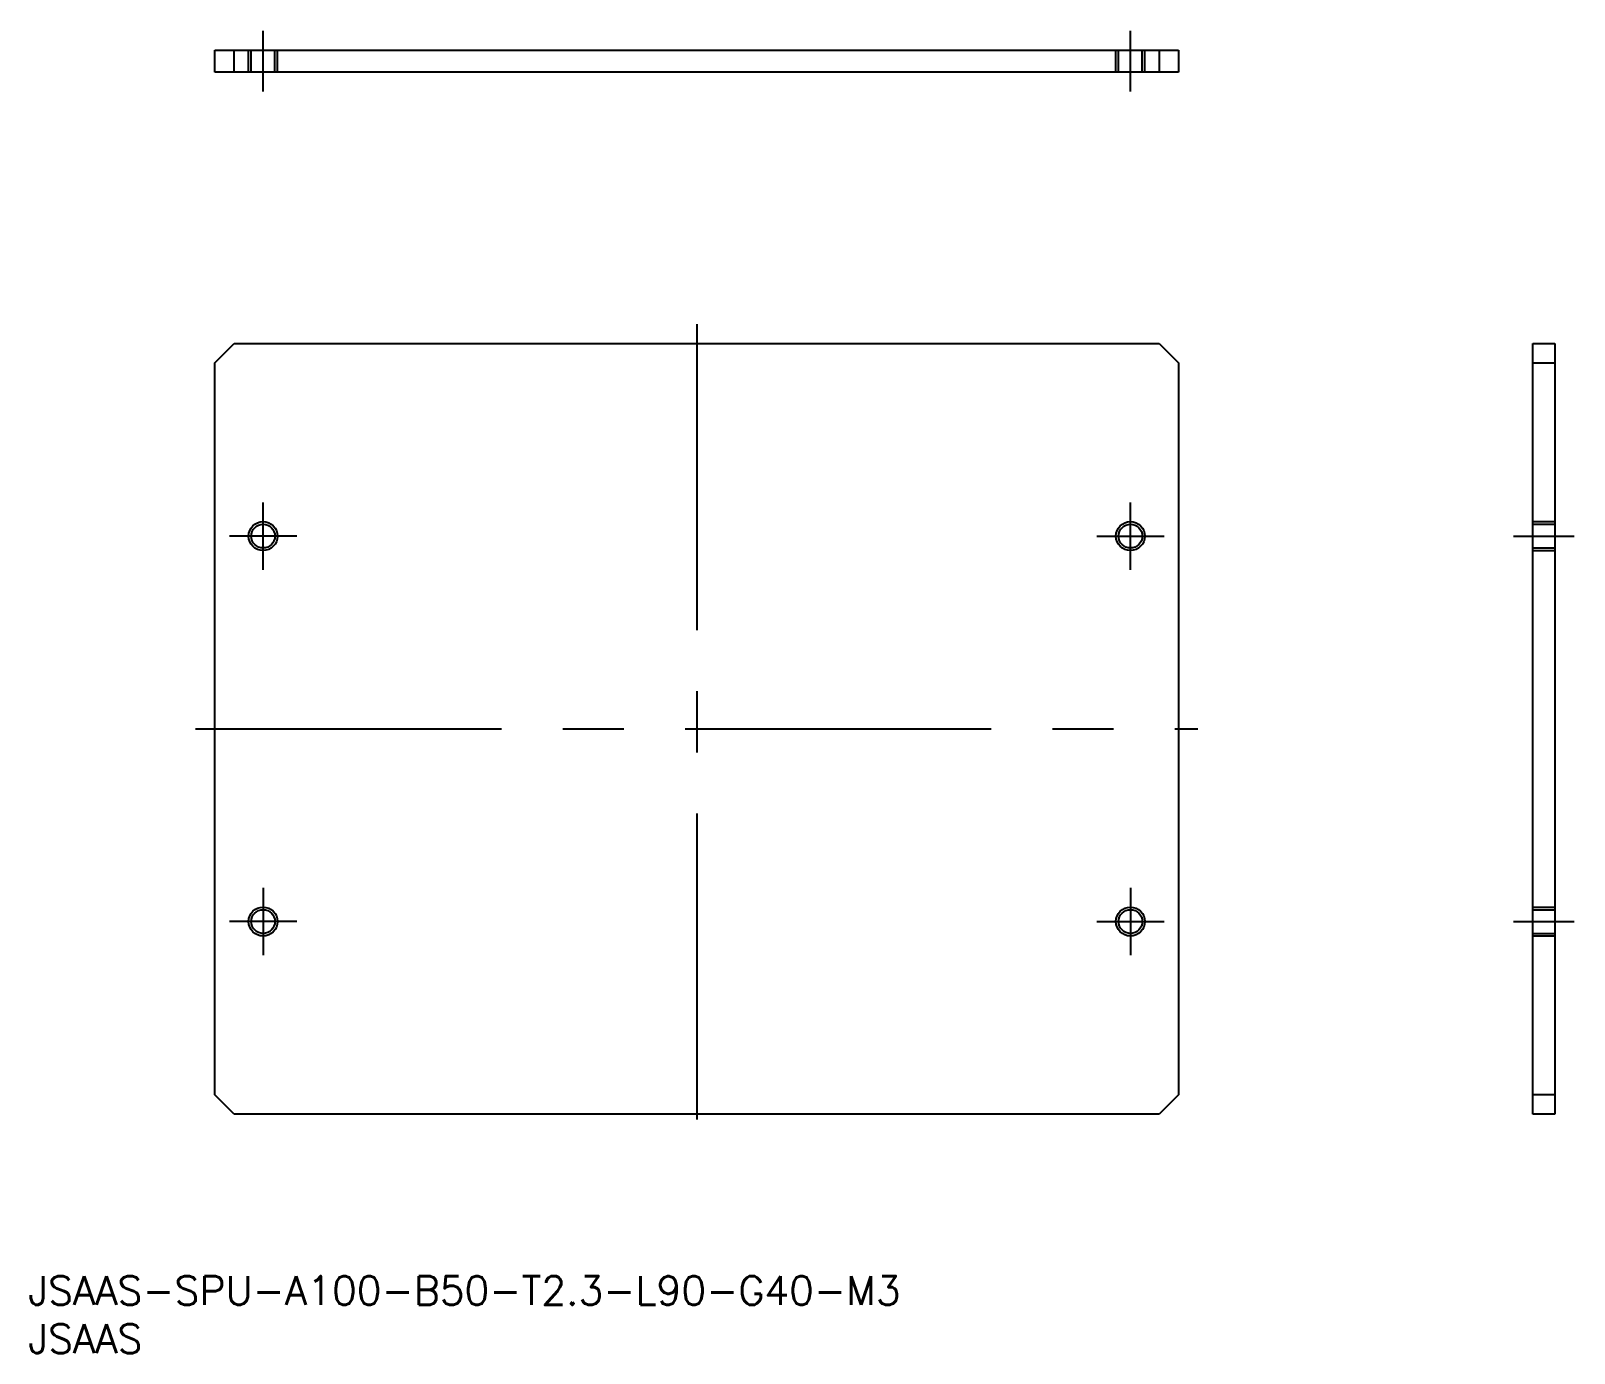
# Model space of a CAD drawing. Extents: x 0 to 160, y 0 to 137.
import ezdxf

# ---------------------------------------------------------------- set-up
doc = ezdxf.new("R2010")
doc.units = 0
doc.linetypes.add('CENTER', pattern=[50.8, 31.75, -6.35, 6.35, -6.35])
doc.linetypes.add('DASHED', pattern=[19.05, 12.7, -6.35])
doc.layers.get('0').update_dxf_attribs({"linetype": 'CONTINUOUS'})
doc.layers.add('CENTER', color=1, linetype='CENTER')
doc.styles.get("Standard").update_dxf_attribs({"font": 'txt.shx', "height": 3, "bigfont": 'bigfont.shx'})

# ---------------------------------------------------------------- blocks, each defined once
blk = doc.blocks.new('*U1')
at = {"color": 7, "linetype": 'CONTINUOUS'}
blk.add_text('JSAAS-SPU-A100-B50-T2.3-L90-G40-M3', height=3, dxfattribs=at).set_placement((0, 5))
blk = doc.blocks.new('*U2')
at = {"color": 7, "linetype": 'CONTINUOUS'}
blk.add_text('JSAAS', height=3, dxfattribs=at).set_placement((0, 0))

msp = doc.modelspace()

# ---------------------------------------------------------------- linework, layer by layer
at = {"color": 7, "linetype": 'CONTINUOUS'}
for p, q in [((19.352956, 135.232067), (119.352956, 135.232067)), ((19.352956, 132.932067), (19.352956, 135.232067)), ((21.352956, 132.932067), (21.352956, 135.232067)), ((117.352956, 135.232067), (117.352956, 132.932067)), ((119.352956, 135.232067), (119.352956, 132.932067)), ((119.352956, 132.932067), (19.352956, 132.932067)), ((19.352956, 102.795538), (21.352956, 104.795538)), ((21.352956, 104.795538), (117.352956, 104.795538)), ((117.352956, 104.795538), (119.352956, 102.795538)), ((156.095241, 104.795538), (158.395241, 104.795538)), ((156.095241, 24.795538), (156.095241, 104.795538)), ((158.395241, 104.795538), (158.395241, 24.795538)), ((19.352956, 26.795538), (19.352956, 102.795538)), ((119.352956, 102.795538), (119.352956, 26.795538)), ((156.095241, 102.795538), (158.395241, 102.795538)), ((21.352956, 24.795538), (19.352956, 26.795538)), ((119.352956, 26.795538), (117.352956, 24.795538)), ((158.395241, 26.795538), (156.095241, 26.795538)), ((117.352956, 24.795538), (21.352956, 24.795538)), ((158.395241, 24.795538), (156.095241, 24.795538))]:
    msp.add_line(p, q, dxfattribs=at)
at = {"color": 3, "linetype": 'DASHED'}
for p, q in [((22.852956, 132.932067), (22.852956, 135.232067)), ((23.123456, 132.932067), (23.123456, 135.232067)), ((25.582456, 132.932067), (25.582456, 135.232067)), ((25.852956, 132.932067), (25.852956, 135.232067)), ((112.852956, 132.932067), (112.852956, 135.232067)), ((113.123456, 132.932067), (113.123456, 135.232067)), ((115.582456, 132.932067), (115.582456, 135.232067)), ((115.852956, 132.932067), (115.852956, 135.232067)), ((156.095241, 86.295538), (158.395241, 86.295538)), ((156.095241, 86.025038), (158.395241, 86.025038)), ((156.095241, 83.566038), (158.395241, 83.566038)), ((156.095241, 83.295538), (158.395241, 83.295538)), ((156.095241, 46.295538), (158.395241, 46.295538)), ((156.095241, 46.025038), (158.395241, 46.025038)), ((156.095241, 43.566038), (158.395241, 43.566038)), ((156.095241, 43.295538), (158.395241, 43.295538))]:
    msp.add_line(p, q, dxfattribs=at)
at = {"color": 3, "linetype": 'CONTINUOUS'}
for centre in [(24.352956, 84.795538), (114.352956, 84.795538), (24.352956, 44.795538), (114.352956, 44.795538)]:
    msp.add_circle(centre, 1.5, dxfattribs=at)
at = {"color": 7, "linetype": 'CONTINUOUS'}
for centre in [(24.352956, 84.795538), (114.352956, 84.795538), (24.352956, 44.795538), (114.352956, 44.795538)]:
    msp.add_circle(centre, 1.2295, dxfattribs=at)
at = {"layer": 'CENTER', "color": 1, "linetype": 'CENTER'}
for p, q in [((24.352956, 130.932067), (24.352956, 137.232067)), ((114.352956, 130.932067), (114.352956, 137.232067)), ((69.352956, 106.795538), (69.352956, 22.795538)), ((24.352956, 81.295538), (24.352956, 88.295538)), ((114.352956, 81.295538), (114.352956, 88.295538)), ((27.852956, 84.795538), (20.852956, 84.795538)), ((110.852956, 84.795538), (117.852956, 84.795538)), ((154.095241, 84.795538), (160.395241, 84.795538)), ((17.352956, 64.795538), (121.352956, 64.795538)), ((24.352956, 48.295538), (24.352956, 41.295538)), ((114.352956, 48.295538), (114.352956, 41.295538)), ((27.852956, 44.795538), (20.852956, 44.795538)), ((110.852956, 44.795538), (117.852956, 44.795538)), ((154.095241, 44.795538), (160.395241, 44.795538))]:
    msp.add_line(p, q, dxfattribs=at)

# ---------------------------------------------------------------- block references
at = {"layer": 'CENTER', "color": 7, "linetype": 'CONTINUOUS'}
for name in ['*U1', '*U2']:
    msp.add_blockref(name, (0, 0), dxfattribs=at)

doc.saveas('drawing.dxf')
